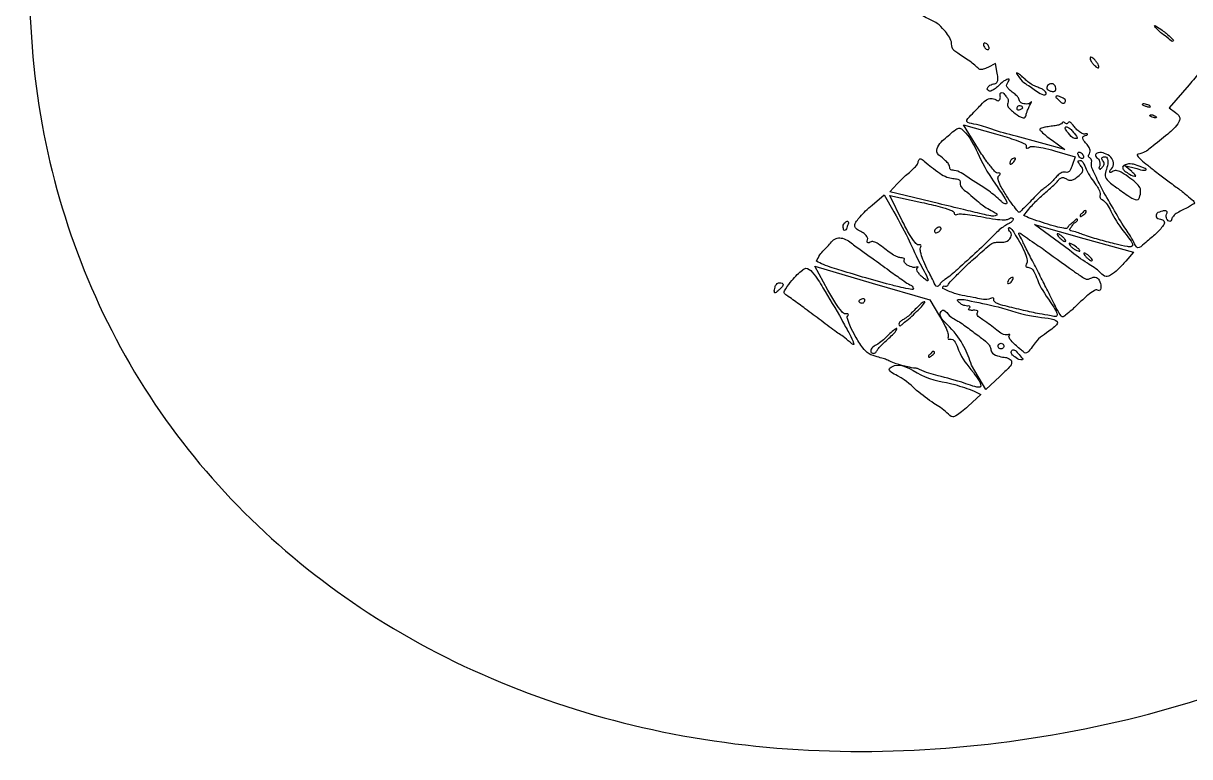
# Model space of a CAD drawing. Extents: x -3.6 to 33.9, y 40.4 to 75.
# Drawn here: x -3.62 to 18.51, y 40.4 to 54.31 of the extents above; entities that cross this region are included whole.
import ezdxf

# ---------------------------------------------------------------- set-up
doc = ezdxf.new("R2010")
doc.units = 0
doc.layers.add('Layer_1', color=7, linetype='CONTINUOUS')

msp = doc.modelspace()

# ---------------------------------------------------------------- linework, layer by layer
at = {"layer": 'Layer_1', "color": 7}
for points in [[(14.696741, 53.862337)], [(18.197605, 53.992755)], [(16.731796, 53.586817)], [(15.780401, 52.995525)], [(15.963833, 53.084002)], [(15.225573, 52.707495)], [(16.150378, 52.833637)], [(17.749015, 52.744147)], [(17.855767, 52.548022)], [(16.20508, 52.22892)], [(16.387047, 51.821595)], [(15.179177, 51.69957)], [(14.927644, 50.93823)], [(17.569625, 51.07089)], [(16.540785, 50.751465)], [(15.36043, 50.664412)], [(11.933249, 50.440853)], [(13.787575, 50.40945)], [(16.124258, 50.231077)], [(16.376896, 50.04738)], [(11.42325, 49.79628)], [(16.226103, 50.005148)], [(16.629532, 49.863705)], [(13.386139, 49.542922)], [(15.13894, 49.434255)], [(10.638961, 49.308652)], [(13.824044, 49.282815)], [(12.340284, 49.045057)], [(15.915046, 49.027852)], [(13.262906, 48.782633)], [(11.511038, 48.67176)], [(12.565457, 48.089662)], [(13.662664, 48.080062)], [(14.87473, 48.202245)], [(15.196122, 48.2127)], [(12.813665, 47.89941)], [(15.186905, 47.984168)], [(13.323386, 47.345377)]]:
    msp.add_lwpolyline(points, close=True, dxfattribs=at)
for points in [[(14.851683, 53.366535), (14.820378, 53.547675), (14.675713, 53.474175)], [(18.494267, 53.143425), (18.115855, 52.70898), (18.234373, 52.62015)], [(14.500769, 51.925327), (14.217269, 52.387425), (14.82027, 52.215135)], [(15.895601, 52.091948), (16.13792, 51.920655), (15.216042, 52.17042)], [(15.940514, 51.894233), (16.334621, 51.780953), (16.277239, 51.616958)], [(17.40506, 51.499177), (17.271424, 51.613875), (17.505199, 51.557775)], [(17.40506, 51.49944), (17.40506, 51.499177)], [(13.742086, 50.89158), (12.817739, 51.1176), (12.953909, 51.2631)], [(12.482136, 50.864205), (12.710219, 51.055237), (12.892963, 50.73417)], [(13.05263, 50.5644), (12.815029, 51.043372), (13.423431, 50.912467)], [(15.029033, 51.041468), (15.029059, 51.041595)], [(17.05229, 50.802832), (17.052338, 50.803342)], [(16.226105, 50.005155), (15.561029, 50.492205), (16.499026, 50.230305), (17.437024, 49.968405), (17.293557, 49.799595)], [(11.643463, 49.24743), (11.393034, 49.704023), (12.484208, 49.383682), (13.575384, 49.063343), (13.761198, 48.757897)], [(13.516739, 49.66074), (13.516739, 49.66038)], [(14.905558, 47.60985), (14.640185, 47.363257), (14.367857, 47.828047)], [(14.416373, 47.334405), (14.543557, 47.270055), (14.303453, 47.047515)]]:
    msp.add_lwpolyline(points, dxfattribs=at)
at = {"layer": 'Layer_1', "color": 1}
msp.add_open_spline([(26.879055, 46.165073), (25.053792, 44.812835), (21.453543, 42.145605), (14.976456, 40.353479), (8.554845, 40.482925), (2.810203, 42.732913), (-1.47493, 46.872432), (-3.677904, 52.393004), (-3.506821, 58.493531), (-1.109716, 64.399494), (3.172887, 69.467984), (8.838825, 73.13905), (15.243024, 75.014668), (21.683129, 74.864038), (27.423496, 72.618946), (31.708651, 68.479402), (33.915527, 62.95436), (33.727928, 56.872752), (31.397487, 50.890427), (28.416989, 47.773437), (26.879055, 46.165073)], degree=3, knots=[0, 0, 0, 0, 6.766367, 13.346357, 19.73316, 25.749556, 31.41027, 37.120766, 43.060724, 49.272926, 55.895829, 62.662196, 69.242186, 75.628989, 81.645385, 87.3061, 93.016595, 98.956553, 105.168756, 111.791658, 111.791658, 111.791658, 111.791658], dxfattribs=at)
at = {"layer": 'Layer_1', "color": 7}
for points, knots in [([(12.908313, 62.069722), (12.985274, 62.053514), (13.12129, 62.024867), (13.286492, 61.99604), (13.392733, 61.983628), (13.465095, 61.993939), (13.54021, 61.987402), (13.794437, 61.958453), (14.131521, 61.898396), (14.539198, 61.846976), (14.761083, 61.763507), (14.979744, 61.762374), (14.975327, 61.592128), (14.854241, 61.669412), (14.748378, 61.632824), (14.913764, 61.595222), (15.004373, 61.531811), (15.349057, 61.532803), (15.241598, 61.284195), (14.998975, 61.46286), (14.789169, 61.489838), (14.691417, 61.519295), (14.565838, 61.51939), (14.66107, 61.455371), (14.750216, 61.431081), (14.910856, 61.381346), (15.070329, 61.335791), (15.216173, 61.28883), (15.301581, 61.234495), (15.373899, 61.209555), (15.369449, 61.155712), (15.312554, 61.192153), (15.274634, 61.192762), (15.235013, 61.178663), (15.237526, 61.147915), (15.234966, 61.109042), (15.171885, 61.131377), (15.116374, 61.157855), (15.068123, 61.196064), (14.998223, 61.204913), (15.033217, 61.134212), (15.09019, 61.084294), (15.216859, 61.002135), (15.343333, 60.987334), (15.405722, 60.922783), (15.407113, 60.884875), (15.397977, 60.846898), (15.3919, 60.794273), (15.337191, 60.800977), (15.316239, 60.853063), (15.278674, 60.906721), (15.202843, 60.904253), (15.150412, 60.851103), (15.08754, 60.810029), (15.017014, 60.794327), (14.968819, 60.821175), (14.911729, 60.845892), (14.936659, 60.895073), (14.993757, 60.885138), (15.051571, 60.87445), (15.075822, 60.924656), (15.018848, 60.948649), (14.974474, 60.974655), (14.91507, 60.977981), (14.861103, 60.955294), (14.798513, 60.931573), (14.716801, 60.947829), (14.635506, 60.987751), (14.547808, 61.030799), (14.458279, 61.050671), (14.393953, 61.071216), (14.317566, 61.036623), (14.459874, 60.97715), (14.592849, 60.911827), (14.857337, 60.798498), (15.076114, 60.665552), (15.215161, 60.564103), (15.256082, 60.491855), (15.293592, 60.481067), (15.302653, 60.514139), (15.31593, 60.539517), (15.343656, 60.556186), (15.372416, 60.55615), (15.397289, 60.543395), (15.40064, 60.51467), (15.373824, 60.49196), (15.361907, 60.438582), (15.371148, 60.36297), (15.398493, 60.27133), (15.427331, 60.173892), (15.443251, 60.080859), (15.432836, 59.984135), (15.429024, 59.868003), (15.456447, 59.777582), (15.506823, 59.655497), (15.561363, 59.710612), (15.592688, 59.768797), (15.640305, 59.862405), (15.691905, 59.978963), (15.750769, 60.105653), (15.807842, 60.227751), (15.856116, 60.334981), (15.896094, 60.419321), (15.915381, 60.478421), (15.937172, 60.514766), (15.971208, 60.519281), (16.003161, 60.504153), (16.026199, 60.471592), (16.027976, 60.427346), (15.996492, 60.375961), (15.964804, 60.292921), (16.057595, 60.216951), (16.145254, 60.243141), (16.206604, 60.27362), (16.249385, 60.28055), (16.281852, 60.26527), (16.283564, 60.2353), (16.260664, 60.215946), (16.229549, 60.212201), (16.196046, 60.205511), (16.173236, 60.177959), (16.174285, 60.145455), (16.18594, 60.114687), (16.221433, 60.108611), (16.270127, 60.158653), (16.381552, 60.181008), (16.512189, 60.161526), (16.604987, 60.087729), (16.598829, 60.01321), (16.647849, 59.989866), (16.693801, 60.012733), (16.730745, 60.034125), (16.774655, 60.027058), (16.764607, 59.987319), (16.743089, 59.957735), (16.700425, 59.934689), (16.657582, 59.921359), (16.593002, 59.928053), (16.610463, 59.863347), (16.746389, 59.798818), (16.979259, 59.598451), (17.289804, 59.498002), (17.501232, 59.212307), (17.598387, 59.268105), (17.620751, 59.301413), (17.650404, 59.342786), (17.670582, 59.388105), (17.680756, 59.428344), (17.660503, 59.458134), (17.628428, 59.450095), (17.604661, 59.425977), (17.590927, 59.391441), (17.576983, 59.353565), (17.533592, 59.344392), (17.499476, 59.367294), (17.453322, 59.400854), (17.499905, 59.459773), (17.566148, 59.478537), (17.620958, 59.51413), (17.671806, 59.538289), (17.665745, 59.563919), (17.651005, 59.58314), (17.706246, 59.58778), (17.746777, 59.5957), (17.812304, 59.607106), (17.866464, 59.634656), (17.891971, 59.666879), (17.909213, 59.709807), (17.870218, 59.714139), (17.844504, 59.669365), (17.772665, 59.649557), (17.702785, 59.697604), (17.693307, 59.762033), (17.711446, 59.801581), (17.737692, 59.806823), (17.761794, 59.776455), (17.831823, 59.792433), (17.87249, 59.850072), (17.904365, 59.915029), (17.874405, 59.945527), (17.85649, 59.928644), (17.850939, 59.905136), (17.836523, 59.876924), (17.808546, 59.860239), (17.777644, 59.859366), (17.751731, 59.876179), (17.745765, 59.908509), (17.774376, 59.952264), (17.773477, 60.042482), (17.694858, 60.138341), (17.563327, 60.203764), (17.394529, 60.279129), (17.296065, 60.36627), (17.153906, 60.471975), (17.215349, 60.512436), (17.265099, 60.510563), (17.412644, 60.490158), (17.556074, 60.453924), (17.770207, 60.394895), (17.737109, 60.284783), (17.711803, 60.205782), (17.776159, 60.134246), (17.892284, 60.112817), (18.026655, 60.05533), (18.140787, 59.93826), (18.167568, 59.825408), (18.172681, 59.738652), (18.125134, 59.705073), (18.064052, 59.726563), (17.983545, 59.743229), (17.938225, 59.652138), (18.003376, 59.604316), (18.044841, 59.555023), (18.059258, 59.500415), (18.051229, 59.446365), (18.042064, 59.395435), (18.057994, 59.349546), (18.092922, 59.322956), (18.138886, 59.321988), (18.16801, 59.366875), (18.168439, 59.422929), (18.177536, 59.484514), (18.208326, 59.536992), (18.256082, 59.565087), (18.311918, 59.576998), (18.326766, 59.644481), (18.313027, 59.706899), (18.255277, 59.806727), (18.367924, 59.813611), (18.425071, 59.726324), (18.52887, 59.667239), (18.645559, 59.65594), (18.787527, 59.688676), (18.889175, 59.729431), (19.028998, 59.730001), (18.989225, 59.649275), (19.005814, 59.582145), (19.050497, 59.512952), (19.121084, 59.450095), (19.168655, 59.39749), (19.230716, 59.363204), (19.191437, 59.28901), (19.333933, 59.099307), (19.459541, 58.914808), (19.584863, 58.646746), (19.721658, 58.656213), (19.785409, 58.693751), (19.851458, 58.746427), (19.910684, 58.860638), (20.018425, 58.751203), (20.01177, 58.589305), (20.057022, 58.409832), (20.190334, 58.267153), (20.314141, 58.311215), (20.515371, 58.389533), (20.178773, 58.059153), (20.018437, 57.898711), (19.70283, 57.622568), (19.582635, 57.456002), (19.422382, 57.361507), (19.47727, 57.28757), (19.541148, 57.237205), (19.638906, 57.167674), (19.752947, 57.091546), (19.864183, 57.01051), (19.973609, 56.922828), (20.105386, 56.819522), (20.278709, 56.69355), (20.47206, 56.554361), (20.665578, 56.423629), (20.761171, 56.322671), (20.864906, 56.259603), (20.840312, 56.222577), (20.814983, 56.225988), (20.79721, 56.253984), (20.737052, 56.229918), (20.689297, 56.160316), (20.597244, 56.021788), (20.445872, 55.776627), (20.200129, 55.419296), (19.923239, 55.003796), (19.611611, 54.590623), (19.517864, 54.345991), (19.321494, 54.145636), (19.386796, 54.119815), (19.39583, 54.093987), (19.395708, 54.065732), (19.375777, 54.040507), (19.341684, 54.029328), (19.295956, 54.043131), (19.223909, 54.008741), (19.143132, 53.930103), (19.035991, 53.799223), (18.893735, 53.614297), (18.706342, 53.390421), (18.56617, 53.227167), (18.494267, 53.143425)], [0, 0, 0, 0, 0.235801, 0.416737, 0.504202, 0.554265, 0.634872, 0.72918, 1.322073, 1.676196, 1.920001, 2.105714, 2.15498, 2.329899, 2.352013, 2.434267, 2.597599, 2.917187, 2.970284, 3.296404, 3.48469, 3.619821, 3.675509, 3.726079, 3.847525, 4.016867, 4.200481, 4.35911, 4.459537, 4.528389, 4.541029, 4.599051, 4.643997, 4.674875, 4.703607, 4.730169, 4.770011, 4.850463, 4.936907, 4.967022, 5.007608, 5.096562, 5.234859, 5.435051, 5.45944, 5.494917, 5.539375, 5.589125, 5.614161, 5.677585, 5.745057, 5.79465, 5.881466, 5.959827, 6.022644, 6.079984, 6.13707, 6.156732, 6.221194, 6.286142, 6.305758, 6.364163, 6.418533, 6.475504, 6.530026, 6.594528, 6.67183, 6.770013, 6.867491, 6.963989, 7.040859, 7.077877, 7.152256, 7.325308, 7.662819, 7.936535, 8.117462, 8.161439, 8.183642, 8.212375, 8.243522, 8.273109, 8.302741, 8.327758, 8.348801, 8.377309, 8.425583, 8.505391, 8.604705, 8.711737, 8.811164, 8.883745, 9.005433, 9.140822, 9.228177, 9.261496, 9.336496, 9.43911, 9.570659, 9.721002, 9.857591, 9.974874, 10.074606, 10.135239, 10.164877, 10.193489, 10.228412, 10.266856, 10.307525, 10.352365, 10.448758, 10.536253, 10.645626, 10.701164, 10.74385, 10.772542, 10.795584, 10.820394, 10.854181, 10.889243, 10.919899, 10.951632, 10.984214, 11.008222, 11.045151, 11.179977, 11.330209, 11.440275, 11.491543, 11.52492, 11.580705, 11.634256, 11.65745, 11.689132, 11.726817, 11.773651, 11.825103, 11.877554, 11.904868, 11.986232, 12.319457, 12.798518, 13.061662, 13.081725, 13.123712, 13.180028, 13.234316, 13.273361, 13.298578, 13.325197, 13.358309, 13.398356, 13.437582, 13.46996, 13.513738, 13.563966, 13.604461, 13.698035, 13.770845, 13.815445, 13.833074, 13.844475, 13.876284, 13.935591, 14.004757, 14.064681, 14.108753, 14.143187, 14.158099, 14.204917, 14.281264, 14.353496, 14.432261, 14.456022, 14.475205, 14.500454, 14.559892, 14.649901, 14.722761, 14.737896, 14.753801, 14.781614, 14.813968, 14.844493, 14.874841, 14.902436, 14.929553, 14.963342, 15.054166, 15.177149, 15.313088, 15.498546, 15.699931, 15.80966, 15.838852, 15.890305, 15.958344, 16.281115, 16.399874, 16.491836, 16.572605, 16.636072, 16.74878, 16.92174, 17.069562, 17.215765, 17.271054, 17.308793, 17.367748, 17.45878, 17.517631, 17.609247, 17.659113, 17.714498, 17.770677, 17.822594, 17.867815, 17.908072, 17.948472, 17.988877, 18.05168, 18.116273, 18.174108, 18.226053, 18.281498, 18.327903, 18.40761, 18.504647, 18.541301, 18.684744, 18.791065, 18.891371, 19.030454, 19.210622, 19.27305, 19.342989, 19.40011, 19.484414, 19.584739, 19.67396, 19.726485, 19.737923, 19.909834, 20.299776, 20.55841, 20.615221, 20.689721, 20.773191, 20.889807, 20.953204, 21.14513, 21.369926, 21.507737, 21.652035, 21.768484, 21.952717, 22.481144, 22.82735, 23.083023, 23.193097, 23.23567, 23.326083, 23.447402, 23.590923, 23.738981, 23.859654, 24.011592, 24.241613, 24.500019, 24.736507, 24.909461, 24.983309, 25.002052, 25.021102, 25.049231, 25.088953, 25.179463, 25.309978, 25.583512, 26.047492, 26.60158, 27.11766, 27.482208, 27.617521, 27.641686, 27.667012, 27.694667, 27.723511, 27.756943, 27.796025, 27.861067, 27.980225, 28.136761, 28.366497, 28.680929, 29.012092, 29.012092, 29.012092, 29.012092]), ([(14.675713, 53.474175), (14.648163, 53.461408), (14.60145, 53.43976), (14.527296, 53.428767), (14.475741, 53.471641), (14.419732, 53.531056), (14.326354, 53.59685), (14.216841, 53.668754), (14.11689, 53.735812), (14.044919, 53.780753), (13.990523, 53.850192), (13.998194, 54.006197), (13.863421, 54.161712), (13.713816, 54.333932), (13.476904, 54.415772), (13.264314, 54.574131), (13.106023, 54.722503), (12.987266, 54.824357), (12.879044, 54.877493), (12.747301, 54.92201), (12.605238, 54.973383), (12.470579, 55.051206), (12.334459, 55.161337), (12.228343, 55.274404), (12.054104, 55.320141), (12.001576, 55.207308), (11.969796, 55.123588), (11.925059, 55.055635), (11.836692, 54.950625), (11.673479, 54.831068), (11.500296, 54.740499), (11.340267, 54.636267), (11.263438, 54.711167), (11.212937, 54.781231), (11.153107, 54.885099), (11.094404, 54.996673), (11.087856, 55.132739), (11.139203, 55.2507), (11.212962, 55.367013), (11.311432, 55.468258), (11.462309, 55.57179), (11.641854, 55.67451), (11.704619, 55.924634), (11.510373, 56.131551), (11.274396, 56.41099), (11.009254, 56.782004), (10.781713, 57.103922), (10.652717, 57.362644), (10.57988, 57.545741), (10.530969, 57.725755), (10.495128, 57.894721), (10.450152, 58.047026), (10.399259, 58.178869), (10.35486, 58.289916), (10.32791, 58.386475), (10.321748, 58.47907), (10.319633, 58.582626), (10.207319, 58.687347), (10.088426, 58.768552), (9.975612, 58.842182), (9.879481, 58.85791), (9.800326, 58.816536), (9.706951, 58.786299), (9.599299, 58.774027), (9.396279, 58.780802), (9.110686, 58.831931), (8.864781, 58.912693), (8.649334, 58.949073), (8.641311, 59.028758), (8.599596, 59.053846), (8.550067, 59.069833), (8.494408, 59.100456), (8.451272, 59.053594), (8.490687, 59.000054), (8.517228, 58.943272), (8.482435, 58.881357), (8.36815, 58.862474), (8.228889, 58.830517), (8.053627, 58.844855), (7.949065, 58.921838), (7.876139, 58.993048), (7.793189, 59.026326), (7.703673, 59.03445), (7.615625, 59.041038), (7.536272, 59.074397), (7.482343, 59.132203), (7.429326, 59.190539), (7.364572, 59.235176), (7.296323, 59.264243), (7.245575, 59.282107), (7.204661, 59.309984), (7.217531, 59.3421), (7.230348, 59.374477), (7.198416, 59.415554), (7.170956, 59.436765), (7.155042, 59.449057)], [0, 0, 0, 0, 0.092178, 0.156302, 0.207617, 0.283064, 0.404639, 0.546784, 0.676875, 0.76677, 0.798455, 0.936869, 1.197133, 1.384601, 1.61571, 1.927719, 2.174245, 2.267792, 2.395353, 2.53225, 2.685625, 2.847271, 2.996919, 3.206065, 3.326165, 3.446588, 3.518498, 3.604024, 3.686285, 3.931798, 4.186635, 4.333969, 4.389068, 4.483481, 4.599099, 4.746988, 4.856651, 4.994451, 5.124767, 5.26988, 5.413102, 5.676763, 5.863245, 6.091832, 6.462898, 6.990769, 7.447532, 7.645034, 7.856412, 8.037632, 8.203869, 8.374551, 8.513343, 8.627518, 8.733881, 8.811098, 8.908115, 9.0304, 9.242405, 9.351233, 9.430663, 9.51984, 9.611018, 9.725668, 9.841793, 10.222266, 10.561282, 10.711091, 10.740105, 10.784386, 10.84182, 10.910071, 10.937678, 11.004191, 11.073836, 11.117926, 11.194114, 11.399029, 11.561413, 11.696639, 11.77919, 11.865955, 11.957446, 12.048441, 12.130071, 12.207932, 12.283035, 12.366332, 12.44238, 12.500759, 12.538783, 12.564037, 12.594213, 12.639172, 12.701132, 12.701132, 12.701132, 12.701132]), ([(18.197605, 53.992755), (18.161022, 54.029125), (18.072865, 54.11677), (17.994516, 54.172707), (17.818012, 54.296336), (17.863789, 54.218975), (17.909291, 54.179458), (17.995741, 54.096653), (18.07629, 54.056375), (18.178357, 53.945845), (18.194464, 53.985102), (18.197605, 53.992755)], [0, 0, 0, 0, 0.146086, 0.352038, 0.45274, 0.486608, 0.559103, 0.656018, 0.819561, 0.911701, 0.934014, 0.934014, 0.934014, 0.934014]), ([(14.696734, 53.862345), (14.692187, 53.873538), (14.683033, 53.896075), (14.658518, 53.922026), (14.6327, 53.938795), (14.60404, 53.940861), (14.58863, 53.917985), (14.593415, 53.888654), (14.608348, 53.858336), (14.63223, 53.832076), (14.658217, 53.815383), (14.686775, 53.813268), (14.702462, 53.836276), (14.698843, 53.852762), (14.696741, 53.862337)], [0, 0, 0, 0, 0.03599, 0.072466, 0.104712, 0.128243, 0.148771, 0.17722, 0.21321, 0.249687, 0.281936, 0.305467, 0.325996, 0.354444, 0.354444, 0.354444, 0.354444]), ([(16.731792, 53.586817), (16.717243, 53.603586), (16.6916, 53.633141), (16.659105, 53.661626), (16.616972, 53.677266), (16.611919, 53.635486), (16.633737, 53.598725), (16.664029, 53.548602), (16.706369, 53.504197), (16.73838, 53.475419), (16.780589, 53.459835), (16.785578, 53.501572), (16.764192, 53.538591), (16.743712, 53.569078), (16.731796, 53.586817)], [0, 0, 0, 0, 0.065126, 0.114783, 0.142486, 0.16623, 0.211896, 0.275447, 0.34057, 0.390226, 0.417928, 0.441672, 0.487335, 0.550878, 0.550878, 0.550878, 0.550878]), ([(15.216042, 52.17042), (15.053399, 52.211395), (14.772606, 52.282136), (14.517938, 52.389574), (14.220167, 52.430343), (14.403938, 52.619402), (14.517832, 52.732274), (14.640964, 52.872601), (14.73653, 52.887262), (14.785237, 52.879151), (14.830086, 52.862323), (14.873863, 52.83319), (14.914222, 52.871871), (14.914797, 52.92332), (14.900701, 52.990914), (14.967559, 53.002982), (15.003269, 52.945152), (15.046674, 52.899084), (15.069977, 52.843631), (15.052094, 52.798312), (15.043761, 52.743648), (15.094941, 52.684612), (15.184178, 52.613169), (15.262963, 52.544041), (15.387942, 52.501054), (15.403073, 52.588788), (15.425723, 52.650526), (15.451134, 52.712769), (15.479109, 52.772418), (15.49795, 52.80059), (15.511064, 52.83817), (15.472825, 52.779534), (15.410184, 52.780871), (15.308987, 52.781565), (15.269886, 52.848984), (15.25651, 52.907907), (15.203911, 52.954838), (15.137091, 53.009774), (15.0691, 53.057237), (15.02396, 53.124545), (15.046464, 53.182683), (15.108596, 53.272), (14.96704, 53.220572), (14.9126, 53.152096), (14.825816, 53.07754), (14.765344, 53.038772), (14.704802, 53.015081), (14.647986, 53.066537), (14.703936, 53.136752), (14.77056, 53.161542), (14.855115, 53.175992), (14.874466, 53.268936), (14.860821, 53.327388), (14.851683, 53.366535)], [0, 0, 0, 0, 0.484403, 0.836294, 0.979847, 1.122907, 1.387769, 1.579851, 1.622447, 1.67327, 1.724415, 1.772656, 1.805624, 1.866426, 1.932489, 1.960039, 2.038551, 2.104861, 2.160427, 2.202999, 2.247761, 2.318136, 2.418296, 2.593258, 2.659716, 2.735876, 2.797614, 2.86996, 2.937548, 2.983039, 2.99742, 3.018131, 3.107749, 3.212366, 3.282099, 3.321507, 3.392316, 3.48331, 3.583208, 3.646614, 3.698507, 3.778431, 3.844441, 3.99873, 4.095347, 4.173295, 4.219418, 4.278009, 4.340107, 4.436642, 4.506125, 4.566463, 4.688811, 4.688811, 4.688811, 4.688811]), ([(15.780399, 52.995532), (15.77196, 53.008245), (15.751142, 53.039606), (15.694667, 53.071832), (15.621531, 53.098656), (15.537128, 53.132607), (15.454602, 53.184498), (15.383796, 53.24516), (15.322058, 53.306732), (15.276637, 53.343464), (15.194662, 53.397439), (15.33407, 53.17395), (15.487381, 53.129787), (15.65174, 52.97462), (15.759543, 52.949303), (15.785177, 52.968034), (15.782089, 52.985811), (15.780401, 52.995525)], [0, 0, 0, 0, 0.045321, 0.111807, 0.189119, 0.280464, 0.383885, 0.478996, 0.56286, 0.635387, 0.681782, 0.771805, 1.086007, 1.349738, 1.381023, 1.403664, 1.430942, 1.430942, 1.430942, 1.430942]), ([(15.963839, 53.083987), (15.956803, 53.111434), (15.943799, 53.162164), (15.855667, 53.17304), (15.801219, 53.131648), (15.788279, 53.076114), (15.821184, 53.042898), (15.867455, 53.025211), (15.917596, 53.010298), (15.966706, 53.035896), (15.964867, 53.066698), (15.963833, 53.084002)], [0, 0, 0, 0, 0.077112, 0.142525, 0.227794, 0.260153, 0.2991, 0.352353, 0.412195, 0.449148, 0.496519, 0.496519, 0.496519, 0.496519]), ([(16.150375, 52.833652), (16.148624, 52.844321), (16.144249, 52.870981), (16.101371, 52.899045), (16.048012, 52.914889), (15.999186, 52.944328), (15.952259, 52.913187), (16.020078, 52.862347), (16.046085, 52.818063), (16.124143, 52.782037), (16.141972, 52.817104), (16.150378, 52.833637)], [0, 0, 0, 0, 0.031415, 0.078509, 0.139394, 0.207476, 0.227406, 0.278666, 0.37687, 0.43097, 0.479234, 0.479234, 0.479234, 0.479234]), ([(15.225573, 52.707495), (15.2297, 52.716589), (15.237752, 52.734329), (15.263961, 52.749691), (15.292791, 52.749049), (15.315892, 52.738054), (15.333434, 52.726697), (15.340434, 52.707574), (15.322585, 52.692992), (15.300617, 52.680462), (15.27256, 52.669689), (15.243985, 52.664642), (15.221237, 52.682339), (15.224045, 52.698629), (15.225573, 52.707495)], [0, 0, 0, 0, 0.029388, 0.057325, 0.085305, 0.112379, 0.133329, 0.14726, 0.165201, 0.193122, 0.226538, 0.254846, 0.275798, 0.300818, 0.300818, 0.300818, 0.300818]), ([(17.749013, 52.744147), (17.736626, 52.751957), (17.710705, 52.768299), (17.664657, 52.778656), (17.632429, 52.785915), (17.591746, 52.772297), (17.638518, 52.747238), (17.677529, 52.737193), (17.716123, 52.724499), (17.768838, 52.721775), (17.755094, 52.737287), (17.749015, 52.744147)], [0, 0, 0, 0, 0.043874, 0.091808, 0.135679, 0.15607, 0.181961, 0.240183, 0.298366, 0.324212, 0.34471, 0.34471, 0.34471, 0.34471]), ([(18.234373, 52.62015), (18.257571, 52.602203), (18.296991, 52.571708), (18.327605, 52.500971), (18.265148, 52.36007), (18.068387, 52.191557), (17.808245, 51.988153), (17.648785, 51.846043), (17.483926, 51.828122), (17.577758, 51.7214), (17.674137, 51.647749), (17.848852, 51.50531), (18.040222, 51.360172), (18.238234, 51.213233), (18.4216, 51.080248), (18.515297, 50.989826), (18.616625, 50.910562), (18.544372, 50.861883), (18.478033, 50.820937), (18.375067, 50.774062), (18.27644, 50.722521), (18.201277, 50.666546), (18.161831, 50.61164), (18.161258, 50.566207), (18.127868, 50.547878), (18.094194, 50.565494), (18.068686, 50.597918), (18.058587, 50.644074), (18.064758, 50.688896), (18.090766, 50.735345), (18.040624, 50.76518), (17.974219, 50.738231), (17.883714, 50.730573), (17.85543, 50.621657), (17.944453, 50.593629), (18.016346, 50.5801), (18.033039, 50.511365), (17.961001, 50.418452), (17.833861, 50.280881), (17.686816, 50.173473), (17.510596, 50.004606), (17.414286, 50.241263), (17.253519, 50.448341), (17.126135, 50.672744), (17.05229, 50.802832)], [0, 0, 0, 0, 0.087539, 0.148747, 0.21275, 0.525018, 0.924053, 1.174486, 1.228993, 1.294956, 1.469153, 1.675368, 1.937465, 2.198777, 2.422442, 2.586226, 2.656466, 2.703796, 2.795631, 2.91367, 3.033435, 3.131565, 3.192628, 3.229678, 3.256104, 3.290497, 3.332651, 3.37853, 3.425743, 3.474175, 3.504354, 3.570509, 3.683963, 3.743728, 3.840387, 3.906707, 3.948919, 4.024961, 4.239062, 4.504324, 4.650229, 4.778294, 5.094902, 5.531602, 5.531602, 5.531602, 5.531602]), ([(17.855768, 52.548022), (17.844188, 52.555622), (17.822184, 52.570063), (17.78841, 52.577383), (17.757565, 52.579341), (17.744329, 52.552365), (17.780378, 52.536716), (17.814788, 52.527645), (17.849119, 52.512282), (17.884387, 52.528383), (17.866996, 52.540318), (17.855768, 52.548022)], [0, 0, 0, 0, 0.040865, 0.077652, 0.106315, 0.122141, 0.149247, 0.196398, 0.242208, 0.258006, 0.286784, 0.286784, 0.286784, 0.286784]), ([(14.927642, 50.9382), (14.850911, 51.005068), (14.654122, 51.176561), (14.349696, 51.343667), (14.118245, 51.521736), (13.99559, 51.522289), (13.956791, 51.541908), (13.957229, 51.582544), (13.94201, 51.633601), (13.887425, 51.69397), (13.808137, 51.770344), (13.673269, 51.856079), (13.767527, 52.062975), (13.922159, 52.168137), (14.042196, 52.286013), (14.142965, 52.33548), (14.326719, 52.183845), (14.533737, 51.749392), (14.6553, 51.470962), (15.116897, 50.841663), (14.971665, 50.89942), (14.945686, 50.915588), (14.933238, 50.93121), (14.927644, 50.93823)], [0, 0, 0, 0, 0.303402, 0.778124, 1.066412, 1.11457, 1.150183, 1.17921, 1.22715, 1.309895, 1.414377, 1.574065, 1.702583, 1.994699, 2.143108, 2.221635, 2.291139, 2.798056, 3.542827, 3.902674, 3.93592, 3.968589, 3.995247, 3.995247, 3.995247, 3.995247]), ([(17.052338, 50.803342), (16.973841, 50.937), (16.839996, 51.164899), (16.708528, 51.439268), (16.628871, 51.610382), (16.651003, 51.690018), (16.642684, 51.735369), (16.614622, 51.756505), (16.585786, 51.771137), (16.584976, 51.808372), (16.609105, 51.84014), (16.622536, 51.894669), (16.595369, 51.961823), (16.546768, 52.032657), (16.490141, 52.084703), (16.471215, 52.159812), (16.517728, 52.186234), (16.574626, 52.185445), (16.561625, 52.224392), (16.506272, 52.198175), (16.447596, 52.23021), (16.378608, 52.275375), (16.321873, 52.345993), (16.275002, 52.400475), (16.23453, 52.448344), (16.196787, 52.433503), (16.192428, 52.405338), (16.161986, 52.400811), (16.141802, 52.419616), (16.124338, 52.437716), (16.096791, 52.441239), (16.085418, 52.411895), (16.042437, 52.388399), (15.969545, 52.369495), (15.875527, 52.357381), (15.778104, 52.34505), (15.713773, 52.330587), (15.647075, 52.301345), (15.71417, 52.236831), (15.779957, 52.176319), (15.8534, 52.122737), (15.895601, 52.091948)], [0, 0, 0, 0, 0.461695, 0.787238, 0.937812, 0.989825, 1.032169, 1.06505, 1.092852, 1.122203, 1.161045, 1.212252, 1.281786, 1.369939, 1.468699, 1.515935, 1.568446, 1.616105, 1.624931, 1.675264, 1.73935, 1.825632, 1.921177, 2.00401, 2.056017, 2.080453, 2.107373, 2.128929, 2.157064, 2.185838, 2.205621, 2.22604, 2.268191, 2.347936, 2.451519, 2.554676, 2.633007, 2.672267, 2.722969, 2.834987, 2.986303, 2.986303, 2.986303, 2.986303]), ([(16.205077, 52.22892), (16.190389, 52.246073), (16.166046, 52.274501), (16.135641, 52.317776), (16.159223, 52.358858), (16.210795, 52.331499), (16.260802, 52.291509), (16.307481, 52.230872), (16.409037, 52.11971), (16.274669, 52.127199), (16.23577, 52.184058), (16.20508, 52.22892)], [0, 0, 0, 0, 0.069805, 0.115689, 0.141531, 0.184179, 0.253951, 0.340847, 0.457708, 0.499993, 0.658099, 0.658099, 0.658099, 0.658099]), ([(14.82027, 52.215135), (14.940189, 52.180003), (15.126794, 52.125335), (15.305377, 52.062147), (15.42157, 52.000338), (15.391139, 51.946507), (15.43472, 51.938143), (15.47527, 51.978825), (15.586341, 51.971851), (15.74118, 51.948711), (15.867751, 51.914119), (15.940514, 51.894233)], [0, 0, 0, 0, 0.363873, 0.566219, 0.638426, 0.672086, 0.691858, 0.742878, 0.834411, 1.000513, 1.225122, 1.225122, 1.225122, 1.225122]), ([(15.02906, 51.041595), (14.99089, 51.104346), (14.929649, 51.205026), (14.866344, 51.328483), (14.867436, 51.419285), (14.916598, 51.441849), (14.902582, 51.47972), (14.839809, 51.456299), (14.760629, 51.560132), (14.639752, 51.699786), (14.552189, 51.841882), (14.500769, 51.925327)], [0, 0, 0, 0, 0.219735, 0.352554, 0.419779, 0.460948, 0.478211, 0.517598, 0.613016, 0.816341, 1.105627, 1.105627, 1.105627, 1.105627]), ([(16.387055, 51.821595), (16.384956, 51.831171), (16.381343, 51.847656), (16.397026, 51.87066), (16.425573, 51.868547), (16.451557, 51.851862), (16.47543, 51.8256), (16.490381, 51.795288), (16.495143, 51.765953), (16.479733, 51.743084), (16.451078, 51.745145), (16.425265, 51.761915), (16.400756, 51.787867), (16.391596, 51.810402), (16.387047, 51.821595)], [0, 0, 0, 0, 0.028448, 0.048978, 0.072492, 0.104735, 0.141209, 0.177202, 0.20565, 0.226181, 0.2497, 0.281944, 0.318417, 0.35441, 0.35441, 0.35441, 0.35441]), ([(17.569633, 51.070927), (17.573785, 51.104626), (17.582535, 51.175645), (17.496841, 51.283673), (17.373691, 51.374818), (17.251362, 51.467426), (17.138944, 51.520355), (17.059985, 51.51782), (17.006103, 51.468179), (16.975793, 51.512704), (17.04995, 51.562197), (17.070135, 51.664452), (17.015748, 51.789338), (16.895533, 51.846203), (16.793478, 51.871465), (16.690117, 51.817893), (16.75201, 51.755201), (16.790675, 51.71413), (16.803908, 51.660497), (16.80595, 51.608973), (16.772793, 51.562641), (16.813051, 51.535265), (16.842381, 51.583101), (16.877034, 51.610779), (16.887688, 51.65956), (16.863974, 51.693114), (16.842499, 51.720701), (16.837683, 51.75281), (16.865521, 51.786896), (16.948035, 51.779298), (16.956936, 51.657958), (16.933847, 51.55034), (16.878515, 51.419626), (16.984889, 51.282441), (17.176257, 51.164575), (17.325166, 51.032227), (17.541155, 50.933562), (17.560353, 51.026163), (17.569625, 51.07089)], [0, 0, 0, 0, 0.09811, 0.206764, 0.386735, 0.563755, 0.668525, 0.746233, 0.805109, 0.821392, 0.882658, 1.004138, 1.121893, 1.261071, 1.380743, 1.446781, 1.523245, 1.572554, 1.62619, 1.679501, 1.733865, 1.749592, 1.80256, 1.854407, 1.893971, 1.935604, 1.97158, 1.999752, 2.024347, 2.093635, 2.184185, 2.327958, 2.452149, 2.566631, 2.802, 3.120467, 3.240473, 3.352592, 3.352592, 3.352592, 3.352592]), ([(12.953909, 51.2631), (12.983063, 51.292925), (13.044045, 51.355309), (13.136013, 51.442437), (13.227862, 51.517136), (13.298767, 51.585968), (13.355514, 51.64885), (13.356912, 51.708714), (13.40324, 51.759695), (13.49854, 51.661412), (13.611565, 51.588017), (13.752097, 51.470305), (13.886637, 51.393072), (14.007064, 51.363374), (14.089592, 51.36327), (14.15794, 51.332671), (14.131101, 51.216904), (14.337834, 51.076499), (14.54474, 50.866731), (14.717171, 50.770513), (14.872461, 50.688515), (14.797637, 50.647639), (14.707949, 50.657065), (14.504331, 50.709901), (14.177658, 50.784402), (13.900573, 50.852582), (13.742086, 50.89158)], [0, 0, 0, 0, 0.125094, 0.261651, 0.380303, 0.478301, 0.56277, 0.620289, 0.652182, 0.742297, 0.921338, 1.118466, 1.270247, 1.388273, 1.479736, 1.529887, 1.576231, 1.78694, 2.165837, 2.458157, 2.505075, 2.552155, 2.635773, 2.799183, 3.164573, 3.652857, 3.652857, 3.652857, 3.652857]), ([(16.277239, 51.616958), (16.266093, 51.587555), (16.24805, 51.539958), (16.202484, 51.476258), (16.146295, 51.488798), (16.08818, 51.489495), (16.02418, 51.447173), (15.961785, 51.384592), (15.899379, 51.311985), (15.836408, 51.250514), (15.769576, 51.202335), (15.693861, 51.143701), (15.604028, 51.05592), (15.502493, 50.951871), (15.405608, 50.844524), (15.33162, 50.783353), (15.269121, 50.708787), (15.202833, 50.797958), (15.128289, 50.888565), (15.065393, 50.985455), (15.029033, 51.041468)], [0, 0, 0, 0, 0.097414, 0.157696, 0.20407, 0.255475, 0.330928, 0.422772, 0.523046, 0.617355, 0.685969, 0.769918, 0.904569, 1.061247, 1.210222, 1.324622, 1.38015, 1.440533, 1.582702, 1.777515, 1.777515, 1.777515, 1.777515]), ([(15.179191, 51.69957), (15.187553, 51.70943), (15.200006, 51.724114), (15.200409, 51.759065), (15.166168, 51.753476), (15.14104, 51.740159), (15.113435, 51.716917), (15.096362, 51.687131), (15.083585, 51.631962), (15.148573, 51.648584), (15.166434, 51.67834), (15.179177, 51.69957)], [0, 0, 0, 0, 0.039406, 0.058688, 0.08237, 0.117717, 0.152995, 0.183626, 0.231194, 0.261393, 0.336579, 0.336579, 0.336579, 0.336579]), ([(15.360428, 50.66436), (15.389786, 50.705149), (15.469746, 50.816238), (15.620856, 50.968302), (15.767663, 51.105943), (15.884528, 51.200394), (15.957689, 51.268819), (16.010984, 51.329891), (16.052558, 51.380623), (16.115579, 51.389506), (16.168305, 51.356265), (16.231617, 51.325162), (16.314144, 51.348252), (16.385053, 51.409842), (16.462272, 51.46107), (16.490329, 51.552526), (16.432537, 51.607836), (16.408608, 51.653673), (16.379031, 51.693063), (16.46458, 51.747112), (16.567091, 51.449197), (16.693988, 51.304875), (16.818654, 51.112101), (16.799201, 51.018385), (16.813372, 50.983777), (16.918757, 50.932595), (17.053624, 50.668015), (17.160344, 50.455368), (17.504452, 50.06248), (17.267643, 50.078149), (17.087135, 50.12704), (16.816154, 50.198583), (16.526979, 50.276562), (16.380494, 50.349796), (16.208815, 50.380131), (16.25039, 50.435605), (16.282026, 50.475275), (16.312912, 50.528351), (16.398387, 50.5695), (16.350476, 50.612439), (16.303361, 50.536449), (16.247644, 50.504618), (16.202156, 50.467163), (16.180836, 50.411102), (16.080113, 50.428354), (15.951572, 50.455713), (15.759748, 50.513527), (15.577825, 50.577647), (15.440927, 50.621671), (15.378011, 50.655078), (15.36043, 50.664412)], [0, 0, 0, 0, 0.150608, 0.410184, 0.640946, 0.75408, 0.861262, 0.939779, 1.000013, 1.050488, 1.113727, 1.18316, 1.254281, 1.353332, 1.46638, 1.524458, 1.611537, 1.67072, 1.705461, 1.719464, 1.935528, 2.281512, 2.493063, 2.530091, 2.563664, 2.595417, 2.871808, 3.35129, 3.651658, 3.730664, 3.94696, 4.255985, 4.567419, 4.78979, 4.875865, 4.907995, 4.964475, 5.033433, 5.116828, 5.124752, 5.210536, 5.28224, 5.343171, 5.381417, 5.443348, 5.597056, 5.812048, 6.027282, 6.181143, 6.24081, 6.24081, 6.24081, 6.24081]), ([(17.505199, 51.557775), (17.549806, 51.537415), (17.602172, 51.513515), (17.710373, 51.537258), (17.542519, 51.602027), (17.459678, 51.638508), (17.324905, 51.654058), (17.21464, 51.595084), (17.262479, 51.506525), (17.351511, 51.463421), (17.412412, 51.408434), (17.496099, 51.410913), (17.444523, 51.463073), (17.420943, 51.484803), (17.40506, 51.49944)], [0, 0, 0, 0, 0.15028, 0.176419, 0.272207, 0.434931, 0.571217, 0.661784, 0.720433, 0.822858, 0.958479, 0.978586, 1.016686, 1.095304, 1.095304, 1.095304, 1.095304]), ([(13.423431, 50.912467), (13.541105, 50.886529), (13.727863, 50.845362), (13.92316, 50.789461), (14.03636, 50.741725), (14.038783, 50.688559), (14.075628, 50.676488), (14.125714, 50.699081), (14.231976, 50.691144), (14.393807, 50.673522), (14.598756, 50.633479), (14.801807, 50.596172), (14.957843, 50.582131), (15.060337, 50.587274), (15.099821, 50.62279), (15.13314, 50.62641), (15.161906, 50.606614), (15.149932, 50.56389), (15.109559, 50.530136), (15.043678, 50.494278), (14.958947, 50.444433), (14.868424, 50.371696), (14.708603, 50.213524), (14.459259, 49.963229), (14.150012, 49.688153), (13.930562, 49.494213), (13.815918, 49.419366), (13.779435, 49.387666), (13.761745, 49.34664), (13.696112, 49.288796), (13.615146, 49.493369), (13.556842, 49.592533), (13.516739, 49.66074)], [0, 0, 0, 0, 0.356016, 0.565027, 0.645882, 0.676633, 0.704532, 0.744653, 0.838277, 1.014928, 1.23782, 1.463417, 1.63076, 1.716148, 1.754181, 1.784232, 1.810896, 1.843269, 1.896789, 1.968469, 2.067448, 2.191614, 2.315376, 2.742043, 3.250467, 3.559887, 3.614314, 3.663892, 3.699759, 3.751421, 3.875947, 4.150313, 4.150313, 4.150313, 4.150313]), ([(13.386136, 49.54296), (13.371197, 49.559673), (13.345449, 49.588481), (13.32385, 49.635896), (13.330241, 49.669369), (13.361781, 49.682428), (13.336577, 49.692975), (13.291057, 49.668838), (13.199871, 49.69831), (13.107841, 49.737852), (13.080385, 49.808499), (13.102878, 49.847059), (13.062352, 49.860422), (13.014804, 49.860015), (12.928922, 49.889574), (12.828496, 49.948876), (12.714432, 50.035058), (12.613393, 50.11842), (12.519642, 50.17295), (12.449613, 50.171553), (12.411669, 50.13643), (12.377994, 50.164219), (12.402487, 50.205404), (12.391594, 50.262339), (12.341081, 50.317098), (12.265439, 50.36611), (12.179227, 50.397376), (12.138418, 50.484421), (12.189998, 50.563853), (12.258764, 50.653606), (12.36023, 50.756712), (12.440351, 50.827361), (12.482136, 50.864205)], [0, 0, 0, 0, 0.067562, 0.11645, 0.1478, 0.167744, 0.177792, 0.209235, 0.321473, 0.438202, 0.502792, 0.521594, 0.548956, 0.596874, 0.680948, 0.806981, 0.95077, 1.10682, 1.203624, 1.265989, 1.308923, 1.329378, 1.372974, 1.425822, 1.496069, 1.588501, 1.697884, 1.758823, 1.846821, 1.954479, 2.108139, 2.275617, 2.275617, 2.275617, 2.275617]), ([(12.892963, 50.73417), (13.002219, 50.536697), (13.214549, 50.152928), (13.311844, 49.882694), (13.593668, 49.379719), (13.481805, 49.456179), (13.438425, 49.49293), (13.404385, 49.525477), (13.386139, 49.542922)], [0, 0, 0, 0, 0.623654, 1.21201, 1.452393, 1.493533, 1.55828, 1.633078, 1.633078, 1.633078, 1.633078]), ([(16.540781, 50.751458), (16.534543, 50.754996), (16.51791, 50.764432), (16.485659, 50.738553), (16.46255, 50.70545), (16.418803, 50.67516), (16.440429, 50.63417), (16.481737, 50.674887), (16.514871, 50.692003), (16.543005, 50.721913), (16.541422, 50.742982), (16.540785, 50.751465)], [0, 0, 0, 0, 0.020141, 0.053705, 0.103191, 0.158968, 0.17185, 0.221494, 0.268902, 0.305685, 0.330474, 0.330474, 0.330474, 0.330474]), ([(11.933245, 50.440912), (11.932105, 50.453845), (11.929723, 50.480877), (11.951243, 50.519952), (11.979697, 50.543317), (12.02195, 50.567919), (12.037566, 50.519042), (12.004628, 50.469762), (12.005346, 50.402893), (11.939835, 50.370414), (11.935985, 50.411587), (11.933249, 50.440853)], [0, 0, 0, 0, 0.038415, 0.080293, 0.123774, 0.161521, 0.18605, 0.245845, 0.337287, 0.362955, 0.426043, 0.426043, 0.426043, 0.426043]), ([(13.516739, 49.66038), (13.49044, 49.717764), (13.443412, 49.820375), (13.405553, 49.950652), (13.38398, 50.043169), (13.417191, 50.08518), (13.395992, 50.117587), (13.344466, 50.092101), (13.265697, 50.185128), (13.171732, 50.33097), (13.097631, 50.476201), (13.05263, 50.5644)], [0, 0, 0, 0, 0.188027, 0.336219, 0.416402, 0.454295, 0.475185, 0.510205, 0.591613, 0.780041, 1.071435, 1.071435, 1.071435, 1.071435]), ([(11.423253, 49.79628), (11.443381, 49.838092), (11.499383, 49.954424), (11.64916, 50.081832), (11.774285, 50.250818), (11.973386, 50.23465), (12.194181, 50.056053), (12.502081, 49.847332), (12.816361, 49.609824), (13.042415, 49.452905), (13.1668, 49.364386), (13.229492, 49.335784), (13.251134, 49.310071), (13.287607, 49.248741), (13.046882, 49.297103), (12.832012, 49.347691), (12.360999, 49.477003), (11.938727, 49.608639), (11.618436, 49.701995), (11.467485, 49.774912), (11.42325, 49.79628)], [0, 0, 0, 0, 0.137519, 0.382614, 0.599265, 0.699221, 0.942124, 1.429486, 1.825659, 2.121627, 2.253532, 2.286292, 2.323094, 2.359186, 2.45541, 2.768083, 3.292037, 3.779785, 4.135245, 4.282586, 4.282586, 4.282586, 4.282586]), ([(13.787579, 50.40945), (13.788875, 50.417879), (13.791302, 50.433664), (13.767954, 50.449366), (13.738798, 50.444504), (13.708411, 50.429609), (13.682181, 50.405703), (13.665474, 50.379756), (13.663385, 50.351124), (13.686247, 50.335716), (13.715636, 50.340435), (13.745659, 50.355551), (13.773036, 50.378756), (13.782932, 50.399647), (13.787575, 50.40945)], [0, 0, 0, 0, 0.023521, 0.044049, 0.072502, 0.108488, 0.144965, 0.177209, 0.200729, 0.221256, 0.249703, 0.28569, 0.322167, 0.354412, 0.354412, 0.354412, 0.354412]), ([(13.824047, 49.282837), (13.822054, 49.292261), (13.818571, 49.30873), (13.836697, 49.331004), (13.86365, 49.325727), (13.890683, 49.322673), (13.918635, 49.336355), (13.940779, 49.386534), (14.026552, 49.471606), (14.171908, 49.621818), (14.385447, 49.826198), (14.595958, 50.001011), (14.75885, 50.159331), (14.897151, 50.158356), (15.013982, 50.15303), (15.123107, 50.228707), (15.128161, 50.334727), (15.081562, 50.369155), (15.071606, 50.400034), (15.065495, 50.452476), (15.143663, 50.39923), (15.182878, 50.310433), (15.285071, 50.160995), (15.363164, 50.000285), (15.418513, 49.866116), (15.425645, 49.768315), (15.394736, 49.726517), (15.400946, 49.686464), (15.536332, 49.685081), (15.644137, 49.333735), (15.774726, 49.156469), (16.06284, 48.722382), (15.820219, 48.772905), (15.633643, 48.803262), (15.335052, 48.866793), (15.056629, 48.940019), (14.867621, 48.977373), (14.775373, 49.045508), (14.800564, 49.094181), (14.759804, 49.108474), (14.658421, 49.042789), (14.395691, 49.124765), (14.094269, 49.15173), (13.896372, 49.247729), (13.824044, 49.282815)], [0, 0, 0, 0, 0.027696, 0.048406, 0.073492, 0.102892, 0.130873, 0.158933, 0.26298, 0.489386, 0.789727, 1.14167, 1.334507, 1.423054, 1.545213, 1.683832, 1.773016, 1.808896, 1.845218, 1.879398, 1.916779, 2.038304, 2.222893, 2.43172, 2.579416, 2.661738, 2.705248, 2.732035, 2.760815, 3.056391, 3.569013, 3.84457, 3.941161, 4.16651, 4.472312, 4.833865, 5.019318, 5.083412, 5.1173, 5.139471, 5.186997, 5.464829, 5.878908, 6.117416, 6.117416, 6.117416, 6.117416]), ([(15.915044, 49.027815), (15.88124, 49.096804), (15.80154, 49.259465), (15.669047, 49.51963), (15.529784, 49.790327), (15.393281, 50.048938), (15.329259, 50.19367), (15.232288, 50.373835), (15.503626, 50.178327), (15.753989, 50.015283), (16.16254, 49.705024), (16.436843, 49.519458), (16.553962, 49.441826), (16.636351, 49.47749), (16.719067, 49.517383), (16.806886, 49.431824), (16.820443, 49.338671), (16.820864, 49.27078), (16.791937, 49.228304), (16.748805, 49.264946), (16.665016, 49.228301), (16.555977, 49.144136), (16.4186, 49.015653), (16.27895, 48.876682), (16.178215, 48.800404), (16.087787, 48.720991), (16.035333, 48.809466), (15.97999, 48.894986), (15.938525, 48.979818), (15.915046, 49.027852)], [0, 0, 0, 0, 0.230654, 0.543827, 0.871742, 1.160424, 1.370787, 1.45753, 1.578729, 1.983456, 2.717333, 2.923106, 3.031434, 3.093425, 3.183138, 3.279778, 3.401755, 3.45945, 3.489442, 3.52427, 3.591425, 3.736303, 3.949883, 4.155026, 4.307617, 4.3764, 4.435296, 4.555488, 4.712387, 4.712387, 4.712387, 4.712387]), ([(16.124262, 50.231077), (16.111882, 50.244278), (16.087781, 50.269977), (16.047427, 50.297847), (16.020755, 50.318777), (15.986595, 50.318598), (16.000782, 50.284279), (16.023094, 50.258431), (16.058545, 50.22145), (16.098428, 50.193861), (16.125197, 50.172873), (16.159322, 50.173072), (16.14527, 50.207314), (16.132673, 50.22156), (16.124258, 50.231077)], [0, 0, 0, 0, 0.054305, 0.105717, 0.14423, 0.16165, 0.18255, 0.22461, 0.278914, 0.330325, 0.368837, 0.386259, 0.407158, 0.44922, 0.44922, 0.44922, 0.44922]), ([(16.376903, 50.047395), (16.349643, 50.071915), (16.311075, 50.106604), (16.198058, 50.153598), (16.251087, 50.076624), (16.288918, 50.04576), (16.340569, 50.01098), (16.376441, 49.996504), (16.428184, 49.981096), (16.413275, 50.025657), (16.392489, 50.038069), (16.376896, 50.04738)], [0, 0, 0, 0, 0.128551, 0.181869, 0.240868, 0.298228, 0.358365, 0.409968, 0.442865, 0.461544, 0.517625, 0.517625, 0.517625, 0.517625]), ([(17.293557, 49.799595), (17.24314, 49.744887), (17.153655, 49.647784), (17.036515, 49.544659), (16.90429, 49.483434), (16.769719, 49.635781), (16.532922, 49.769181), (16.338384, 49.918795), (16.226103, 50.005148)], [0, 0, 0, 0, 0.221473, 0.393098, 0.482271, 0.610923, 0.918225, 1.337695, 1.337695, 1.337695, 1.337695]), ([(16.629543, 49.863705), (16.617163, 49.876906), (16.593062, 49.902606), (16.552709, 49.930479), (16.526037, 49.951412), (16.491877, 49.951234), (16.506054, 49.916915), (16.528364, 49.891063), (16.563815, 49.854083), (16.6037, 49.826491), (16.630469, 49.8055), (16.664594, 49.8057), (16.650539, 49.83994), (16.637945, 49.854187), (16.629532, 49.863705)], [0, 0, 0, 0, 0.054306, 0.10572, 0.144232, 0.161655, 0.182554, 0.224609, 0.278916, 0.330331, 0.368845, 0.386265, 0.407165, 0.449225, 0.449225, 0.449225, 0.449225]), ([(11.511041, 48.67176), (11.412142, 48.746027), (11.236072, 48.878245), (11.014094, 49.043268), (10.886302, 49.13368), (10.792368, 49.198106), (10.865467, 49.316927), (10.946556, 49.417418), (11.054171, 49.542465), (11.139658, 49.618998), (11.245001, 49.691236), (11.412334, 49.525808), (11.598476, 49.205116), (11.836281, 48.818896), (12.024198, 48.461814), (12.101454, 48.334471), (12.150162, 48.177078), (11.955135, 48.362664), (11.794308, 48.450068), (11.614033, 48.591155), (11.511038, 48.67176)], [0, 0, 0, 0, 0.373093, 0.664222, 0.810404, 0.87499, 0.955894, 1.151096, 1.305952, 1.433767, 1.510336, 1.648671, 2.009834, 2.713739, 2.989721, 3.175847, 3.233637, 3.357931, 3.633384, 4.000487, 4.000487, 4.000487, 4.000487]), ([(10.638957, 49.308652), (10.645878, 49.325995), (10.658757, 49.358268), (10.70092, 49.391221), (10.746438, 49.391139), (10.795781, 49.376512), (10.786798, 49.317569), (10.743116, 49.282463), (10.699053, 49.237179), (10.666969, 49.213948), (10.631856, 49.191374), (10.621891, 49.225598), (10.627742, 49.26009), (10.634853, 49.29087), (10.638961, 49.308652)], [0, 0, 0, 0, 0.055605, 0.103477, 0.147687, 0.194146, 0.227465, 0.298884, 0.361552, 0.409891, 0.434931, 0.454161, 0.493539, 0.547414, 0.547414, 0.547414, 0.547414]), ([(15.138951, 49.434255), (15.147313, 49.444115), (15.159766, 49.458799), (15.160169, 49.49375), (15.125927, 49.488161), (15.100799, 49.474844), (15.073191, 49.451604), (15.056123, 49.421815), (15.043344, 49.366647), (15.108334, 49.383269), (15.126196, 49.413025), (15.13894, 49.434255)], [0, 0, 0, 0, 0.039406, 0.058688, 0.08237, 0.117718, 0.152997, 0.183627, 0.231195, 0.261395, 0.336583, 0.336583, 0.336583, 0.336583]), ([(12.813658, 47.899342), (12.801412, 47.906569), (12.763377, 47.92901), (12.682661, 47.953006), (12.563662, 47.988422), (12.415399, 48.028338), (12.275061, 48.177966), (12.173646, 48.357445), (12.071612, 48.538779), (12.028883, 48.660712), (11.997125, 48.750577), (12.041798, 48.780223), (12.014254, 48.805536), (11.962736, 48.787555), (11.874322, 48.871655), (11.771995, 49.020793), (11.692063, 49.161735), (11.643463, 49.24743)], [0, 0, 0, 0, 0.042571, 0.132208, 0.250272, 0.418122, 0.58052, 0.845592, 1.043559, 1.190146, 1.259266, 1.288143, 1.306308, 1.346654, 1.436267, 1.624408, 1.916236, 1.916236, 1.916236, 1.916236]), ([(12.340276, 49.045057), (12.341807, 49.053927), (12.344619, 49.070221), (12.321878, 49.08796), (12.293302, 49.082836), (12.265225, 49.072137), (12.243252, 49.059583), (12.22543, 49.044978), (12.232411, 49.025852), (12.24997, 49.014499), (12.273071, 49.003509), (12.301896, 49.002843), (12.328123, 49.018195), (12.336161, 49.03595), (12.340284, 49.045057)], [0, 0, 0, 0, 0.025037, 0.045998, 0.074307, 0.107717, 0.135653, 0.153598, 0.167527, 0.188484, 0.215564, 0.243542, 0.271468, 0.300883, 0.300883, 0.300883, 0.300883]), ([(13.262904, 48.782633), (13.304337, 48.822395), (13.376055, 48.891221), (13.434031, 48.950615), (13.499808, 49.040999), (13.42496, 49.015502), (13.379482, 48.963412), (13.295266, 48.884238), (13.213903, 48.79991), (13.140173, 48.73167), (13.072148, 48.692564), (13.019504, 48.661725), (12.980978, 48.617895), (13.005184, 48.555057), (13.071663, 48.626311), (13.150236, 48.677368), (13.221678, 48.744114), (13.262906, 48.782633)], [0, 0, 0, 0, 0.162509, 0.281296, 0.332742, 0.365296, 0.448888, 0.569036, 0.69817, 0.805103, 0.867832, 0.932172, 0.991059, 1.027069, 1.077764, 1.197086, 1.359905, 1.359905, 1.359905, 1.359905]), ([(15.19612, 48.21267), (15.169492, 48.23838), (15.124339, 48.281977), (15.080333, 48.338528), (15.06776, 48.389525), (15.103853, 48.403661), (15.07688, 48.413898), (14.99781, 48.373301), (14.795302, 48.5292), (14.659859, 48.640198), (14.438386, 48.777093), (14.497756, 48.854859), (14.445309, 48.86814), (14.398851, 48.867322), (14.350183, 48.862455), (14.299406, 48.881454), (14.323226, 48.910469), (14.348491, 48.929355), (14.323304, 48.955059), (14.284713, 48.944025), (14.233593, 48.953741), (14.176482, 48.979115), (14.134527, 49.009306), (14.07968, 49.070438), (14.194628, 49.078591), (14.412253, 49.027748), (14.978208, 48.927265), (15.368016, 48.747158), (16.135102, 48.695644), (15.753258, 48.407796), (15.591253, 48.31333), (15.41604, 48.012531), (15.331135, 48.096695), (15.273442, 48.143759), (15.224441, 48.18745), (15.196122, 48.2127)], [0, 0, 0, 0, 0.109895, 0.186349, 0.222732, 0.243081, 0.253699, 0.286632, 0.51153, 0.844314, 1.016162, 1.040014, 1.070487, 1.132399, 1.197423, 1.226038, 1.255449, 1.284579, 1.302358, 1.341524, 1.395201, 1.458235, 1.520887, 1.573849, 1.623691, 1.765416, 2.359385, 3.138541, 3.526333, 3.753473, 4.155768, 4.372752, 4.407027, 4.489584, 4.602623, 4.602623, 4.602623, 4.602623]), ([(13.761198, 48.757897), (13.792652, 48.703284), (13.84918, 48.605133), (13.904092, 48.480317), (13.932355, 48.387702), (13.916339, 48.346191), (13.922567, 48.314072), (14.043126, 48.350343), (14.149575, 47.96381), (14.320702, 47.809284), (14.653773, 47.328829), (14.111003, 47.536313), (13.805278, 47.599332), (13.48246, 47.692786), (13.355112, 47.75652), (13.329465, 47.765598), (13.261753, 47.77081), (13.130288, 47.799335), (12.964276, 47.839061), (12.853545, 47.88343), (12.813665, 47.89941)], [0, 0, 0, 0, 0.187781, 0.337478, 0.419785, 0.456243, 0.477091, 0.495169, 0.76961, 1.279788, 1.578984, 1.862735, 2.412527, 2.781155, 2.812082, 2.840858, 2.861875, 3.015133, 3.2439, 3.372667, 3.372667, 3.372667, 3.372667]), ([(14.367857, 47.828047), (14.284092, 48.061971), (14.166849, 48.389389), (13.70631, 48.768996), (13.842807, 48.896727), (13.948204, 48.740176), (14.121531, 48.666474), (14.337802, 48.501834), (14.530606, 48.35893), (14.678435, 48.252713), (14.73025, 48.153529), (14.740331, 48.054366), (14.8586, 47.998411), (14.95585, 47.976211), (15.033775, 47.972533), (15.077303, 47.950544), (15.124831, 47.920866), (15.134631, 47.835924), (15.033438, 47.737649), (14.95615, 47.66041), (14.905558, 47.60985)], [0, 0, 0, 0, 0.836256, 1.170489, 1.203521, 1.33211, 1.56013, 1.838214, 2.114147, 2.295449, 2.368086, 2.445495, 2.577314, 2.710007, 2.755887, 2.806969, 2.855759, 2.915649, 3.031223, 3.25024, 3.25024, 3.25024, 3.25024]), ([(12.565461, 48.089648), (12.576345, 48.106563), (12.607, 48.154205), (12.679856, 48.2266), (12.770964, 48.310908), (12.860051, 48.397024), (12.920548, 48.452329), (12.978157, 48.561544), (12.719826, 48.345962), (12.660022, 48.254945), (12.44092, 48.149915), (12.457281, 48.072524), (12.476111, 48.060993), (12.498708, 48.050244), (12.527355, 48.049237), (12.553441, 48.063655), (12.561404, 48.08089), (12.565457, 48.089662)], [0, 0, 0, 0, 0.060244, 0.16967, 0.305575, 0.436136, 0.531655, 0.573346, 0.731097, 1.036207, 1.226352, 1.240108, 1.261008, 1.288079, 1.31598, 1.343364, 1.371749, 1.371749, 1.371749, 1.371749]), ([(14.874722, 48.202245), (14.878742, 48.210859), (14.886674, 48.227857), (14.912707, 48.241601), (14.941427, 48.241241), (14.966216, 48.226189), (14.980155, 48.200957), (14.979802, 48.171994), (14.964727, 48.14727), (14.93953, 48.133284), (14.910529, 48.133727), (14.886024, 48.148697), (14.871251, 48.174169), (14.873559, 48.192799), (14.87473, 48.202245)], [0, 0, 0, 0, 0.027865, 0.054985, 0.082847, 0.110705, 0.137827, 0.165727, 0.193591, 0.220707, 0.248568, 0.276426, 0.303548, 0.331448, 0.331448, 0.331448, 0.331448]), ([(13.662664, 48.080048), (13.656427, 48.083585), (13.639795, 48.09302), (13.607546, 48.06714), (13.584434, 48.034038), (13.540686, 48.003752), (13.562307, 47.962759), (13.603617, 48.003478), (13.636751, 48.020593), (13.664889, 48.050506), (13.663303, 48.071578), (13.662664, 48.080062)], [0, 0, 0, 0, 0.020137, 0.053703, 0.103186, 0.158966, 0.171847, 0.221491, 0.2689, 0.305686, 0.33048, 0.33048, 0.33048, 0.33048]), ([(15.186903, 47.984197), (15.172996, 47.993938), (15.147367, 48.011887), (15.121256, 48.045276), (15.111517, 48.087725), (15.155974, 48.134733), (15.23455, 48.074323), (15.267737, 48.022972), (15.362588, 47.927702), (15.259511, 47.91941), (15.218966, 47.955572), (15.186905, 47.984168)], [0, 0, 0, 0, 0.050762, 0.093545, 0.124571, 0.174414, 0.240265, 0.360254, 0.44272, 0.476673, 0.604994, 0.604994, 0.604994, 0.604994]), ([(13.323389, 47.345407), (13.235578, 47.434391), (13.107281, 47.564401), (12.755548, 47.726199), (13.000731, 47.914832), (13.44158, 47.550141), (13.959315, 47.502161), (14.293667, 47.379442), (14.416373, 47.334405)], [0, 0, 0, 0, 0.453754, 0.662965, 0.702089, 1.286172, 1.955284, 2.343214, 2.343214, 2.343214, 2.343214]), ([(14.303453, 47.047515), (14.261036, 47.010283), (14.186544, 46.944896), (14.094317, 46.87457), (13.987174, 46.824605), (13.856754, 46.979702), (13.622598, 47.108599), (13.432324, 47.25917), (13.323386, 47.345377)], [0, 0, 0, 0, 0.168229, 0.295438, 0.357162, 0.49324, 0.79937, 1.209389, 1.209389, 1.209389, 1.209389])]:
    msp.add_open_spline(points, degree=3, knots=knots, dxfattribs=at)

doc.saveas('drawing.dxf')
